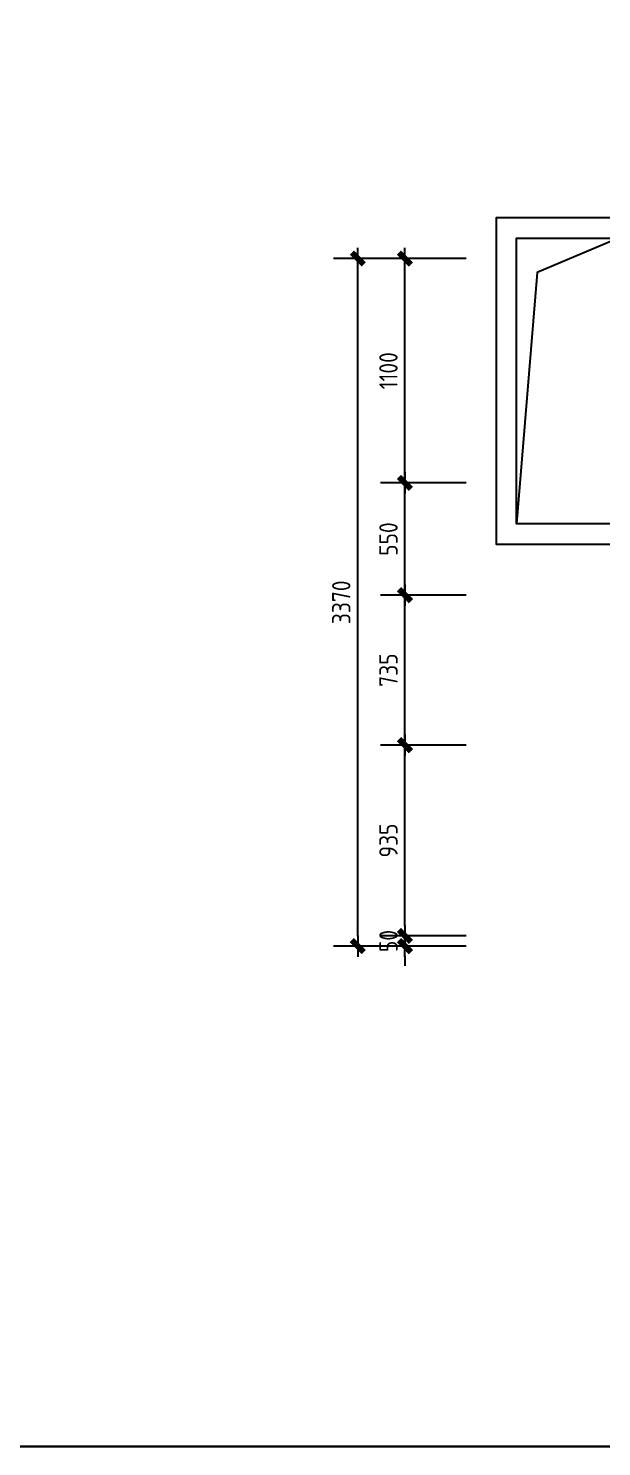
# Model space of a CAD drawing. Header units: inches. Extents: x 193953 to 255442, y -114891 to -62384.
# Drawn here: x 225028 to 227837, y -74923 to -67972 of the extents above; entities that cross this region are included whole.
import ezdxf

# ---------------------------------------------------------------- set-up
doc = ezdxf.new("R2010")
doc.units = ezdxf.units.IN
doc.header["$LTSCALE"] = 500
doc.header["$MEASUREMENT"] = 0
doc.styles.add('DOM-romans.shx', font='dim.shx')
doc.dimstyles.new('DOM_DIM_1 80', dxfattribs={"dimscale": 60, "dimtxt": 1.5, "dimasz": 0.8, "dimexe": 2, "dimexo": 1.5, "dimgap": 0.6, "dimtad": 1, "dimdec": 0, "dimrnd": 5, "dimzin": 12, "dimdsep": 46, "dimtxsty": 'DOM-romans.shx', "dimblk": 'DOM_Dimension_Tick', "dimcen": 0.125, "dimclrd": 44, "dimclre": 44, "dimclrt": 50, "dimadec": 0, "dimazin": 0, "dimtfac": 1, "dimtdec": 0, "dimtix": 1, "dimtmove": 2, "dimatfit": 3, "dimldrblk": 'DOM_Leader_Arrow', "dimfxl": 0, "dimtvp": 1, "dimtolj": 1, "dimtzin": 0, "dimarcsym": 0})

# ---------------------------------------------------------------- blocks, each defined once
blk = doc.blocks.new('A$Cf66d3db0')
at = {"color": 4}
blk.add_lwpolyline([(-12802.3, 7040.2), (0, 7040.2), (0, 0), (-12802.3, 0)], close=True, dxfattribs=at)
blk = doc.blocks.new('DOM_Dimension_Tick')
at = {"color": 0, "linetype": 'ByBlock'}
for p, q in [((-1.09, 0), (0, 0)), ((0, 0), (1.09, 0))]:
    blk.add_line(p, q, dxfattribs=at)
at = {"color": 0, "linetype": 'Continuous', "const_width": 0.608}
blk.add_lwpolyline([(-0.61, -0.61), (0.61, 0.61)], dxfattribs=at)
blk = doc.blocks.new('*D421')
at = {"color": 44, "lineweight": -2, "transparency": 16777216}
for p, q in [((226873, -72372.1), (226873, -72324.1)), ((227173, -72420.1), (226753, -72420.1)), ((226873, -72470.1), (226873, -72420.1)), ((227173, -72470.1), (226753, -72470.1)), ((226873, -72518.1), (226873, -72566.1))]:
    blk.add_line(p, q, dxfattribs=at)
at = {"layer": 'Defpoints', "color": 0, "transparency": 16777216}
for p in [(226873, -72420.1), (228078, -72420.1), (228119.9, -72470.1)]:
    blk.add_point(p, dxfattribs=at)
at = {"color": 44, "lineweight": -2, "transparency": 16777216, "xscale": 48, "yscale": 48, "zscale": 48}
for p, rotation in [((226873, -72420.1), 270), ((226873, -72470.1), 90)]:
    blk.add_blockref('DOM_Dimension_Tick', p, dxfattribs=dict(at, rotation=rotation))
at = {"color": 50, "transparency": 16777216, "insert": (226792, -72445.1), "char_height": 90, "attachment_point": 5, "rotation": 90, "style": 'DOM-romans.shx'}
blk.add_mtext('\\A1;50', dxfattribs=at)
blk = doc.blocks.new('DOM_Leader_Arrow')
at = {"color": 0, "linetype": 'ByBlock'}
blk.add_line((0, 0), (-1.5, 0), dxfattribs=at)
for points in [[(-1.29, 1), (-0.89, 1.28), (-0.36, 0), (0, 0)], [(-1.29, -1), (-0.89, -1.28), (-0.36, 0), (0, 0)]]:
    blk.add_solid(points, dxfattribs=at)
blk = doc.blocks.new('*D422')
at = {"color": 44, "lineweight": -2, "transparency": 16777216}
for p, q in [((227173, -71485), (226753, -71485)), ((226873, -72372.1), (226873, -71533)), ((227173, -72420.1), (226753, -72420.1))]:
    blk.add_line(p, q, dxfattribs=at)
at = {"layer": 'Defpoints', "color": 0, "transparency": 16777216}
for p in [(226873, -71485), (228012, -71485), (228078, -72420.1)]:
    blk.add_point(p, dxfattribs=at)
at = {"color": 44, "lineweight": -2, "transparency": 16777216, "xscale": 48, "yscale": 48, "zscale": 48}
for p, rotation in [((226873, -71485), 90), ((226873, -72420.1), 270)]:
    blk.add_blockref('DOM_Dimension_Tick', p, dxfattribs=dict(at, rotation=rotation))
at = {"color": 50, "transparency": 16777216, "insert": (226792, -71952.6), "char_height": 90, "attachment_point": 5, "rotation": 90, "style": 'DOM-romans.shx'}
blk.add_mtext('\\A1;935', dxfattribs=at)
blk = doc.blocks.new('*D423')
at = {"color": 44, "lineweight": -2, "transparency": 16777216}
for p, q in [((227173, -70750.1), (226753, -70750.1)), ((226873, -71437), (226873, -70798.1)), ((227173, -71485), (226753, -71485))]:
    blk.add_line(p, q, dxfattribs=at)
at = {"layer": 'Defpoints', "color": 0, "transparency": 16777216}
for p in [(226873, -70750.1), (228119.9, -70750.1), (228012, -71485)]:
    blk.add_point(p, dxfattribs=at)
at = {"color": 44, "lineweight": -2, "transparency": 16777216, "xscale": 48, "yscale": 48, "zscale": 48}
for p, rotation in [((226873, -70750.1), 90), ((226873, -71485), 270)]:
    blk.add_blockref('DOM_Dimension_Tick', p, dxfattribs=dict(at, rotation=rotation))
at = {"color": 50, "transparency": 16777216, "insert": (226792, -71117.6), "char_height": 90, "attachment_point": 5, "rotation": 90, "style": 'DOM-romans.shx'}
blk.add_mtext('\\A1;735', dxfattribs=at)
blk = doc.blocks.new('*D424')
at = {"color": 44, "lineweight": -2, "transparency": 16777216}
for p, q in [((227173, -70200.1), (226753, -70200.1)), ((226873, -70702.1), (226873, -70248.1)), ((227173, -70750.1), (226753, -70750.1))]:
    blk.add_line(p, q, dxfattribs=at)
at = {"layer": 'Defpoints', "color": 0, "transparency": 16777216}
for p in [(226873, -70200.1), (229219.9, -70200.1), (228119.9, -70750.1)]:
    blk.add_point(p, dxfattribs=at)
at = {"color": 44, "lineweight": -2, "transparency": 16777216, "xscale": 48, "yscale": 48, "zscale": 48}
for p, rotation in [((226873, -70200.1), 90), ((226873, -70750.1), 270)]:
    blk.add_blockref('DOM_Dimension_Tick', p, dxfattribs=dict(at, rotation=rotation))
at = {"color": 50, "transparency": 16777216, "insert": (226792, -70475.1), "char_height": 90, "attachment_point": 5, "rotation": 90, "style": 'DOM-romans.shx'}
blk.add_mtext('\\A1;550', dxfattribs=at)
blk = doc.blocks.new('*D425')
at = {"color": 44, "lineweight": -2, "transparency": 16777216}
for p, q in [((227173, -69100.1), (226753, -69100.1)), ((226873, -70152.1), (226873, -69148.1)), ((227173, -70200.1), (226753, -70200.1))]:
    blk.add_line(p, q, dxfattribs=at)
at = {"layer": 'Defpoints', "color": 0, "transparency": 16777216}
for p in [(226873, -69100.1), (228119.9, -69100.1), (229219.9, -70200.1)]:
    blk.add_point(p, dxfattribs=at)
at = {"color": 44, "lineweight": -2, "transparency": 16777216, "xscale": 48, "yscale": 48, "zscale": 48}
for p, rotation in [((226873, -69100.1), 90), ((226873, -70200.1), 270)]:
    blk.add_blockref('DOM_Dimension_Tick', p, dxfattribs=dict(at, rotation=rotation))
at = {"color": 50, "transparency": 16777216, "insert": (226792, -69650.1), "char_height": 90, "attachment_point": 5, "rotation": 90, "style": 'DOM-romans.shx'}
blk.add_mtext('\\A1;1100', dxfattribs=at)
blk = doc.blocks.new('*D426')
at = {"color": 44, "lineweight": -2, "transparency": 16777216}
for p, q in [((226942, -69100.1), (226522, -69100.1)), ((226642, -72422.1), (226642, -69148.1)), ((226942, -72470.1), (226522, -72470.1))]:
    blk.add_line(p, q, dxfattribs=at)
at = {"layer": 'Defpoints', "color": 0, "transparency": 16777216}
for p in [(226642, -69100.1), (227040, -69100.1), (227040, -72470.1)]:
    blk.add_point(p, dxfattribs=at)
at = {"color": 44, "lineweight": -2, "transparency": 16777216, "xscale": 48, "yscale": 48, "zscale": 48}
for p, rotation in [((226642, -69100.1), 90), ((226642, -72470.1), 270)]:
    blk.add_blockref('DOM_Dimension_Tick', p, dxfattribs=dict(at, rotation=rotation))
at = {"color": 50, "transparency": 16777216, "insert": (226561, -70785.1), "char_height": 90, "attachment_point": 5, "rotation": 90, "style": 'DOM-romans.shx'}
blk.add_mtext('\\A1;3370', dxfattribs=at)

msp = doc.modelspace()

# ---------------------------------------------------------------- linework, layer by layer
at = {"color": 4}
for points in [[(227919.9, -68900.1), (227319.9, -68900.1), (227319.9, -70500.1), (227919.9, -70500.1), (227919.9, -70400.1), (227419.9, -70400.1), (227419.9, -69000.1), (227919.9, -69000.1)], [(224679, -74923.2), (240041.7, -74923.2), (240041.7, -76158.2), (224679, -76158.2)]]:
    msp.add_lwpolyline(points, close=True, dxfattribs=at)
at = {"color": 8}
msp.add_lwpolyline([(227919.9, -69000.1), (227521, -69167.9), (227419.9, -70400.1)], dxfattribs=at)

# ---------------------------------------------------------------- block references
at = {"color": 6, "xscale": 1.2, "yscale": 1.2, "zscale": 1.2, "rotation": 180}
msp.add_blockref('A$Cf66d3db0', (224679, -66475), dxfattribs=at)

# ---------------------------------------------------------------- dimensions: what is measured, and where the dimension line sits
at = {"color": 6}
for base, p1, p2, picture, middle in [((226642, -69100.1), (227040, -72470.1), (227040, -69100.1), '*D426', (226561, -70785.1)), ((226873, -69100.1), (229219.9, -70200.1), (228119.9, -69100.1), '*D425', (226792, -69650.1)), ((226873, -70200.1), (228119.9, -70750.1), (229219.9, -70200.1), '*D424', (226792, -70475.1)), ((226873, -70750.1), (228012, -71485), (228119.9, -70750.1), '*D423', (226792, -71117.6)), ((226873, -71485), (228078, -72420.1), (228012, -71485), '*D422', (226792, -71952.6)), ((226873, -72420.1), (228119.9, -72470.1), (228078, -72420.1), '*D421', (226792, -72445.1))]:
    dim = msp.add_linear_dim(base=base, p1=p1, p2=p2, angle=90, dimstyle='DOM_DIM_1 80', dxfattribs=at)
    dim.commit()
    dim.dimension.update_dxf_attribs({"geometry": picture, "text_midpoint": middle})

doc.saveas('drawing.dxf')
